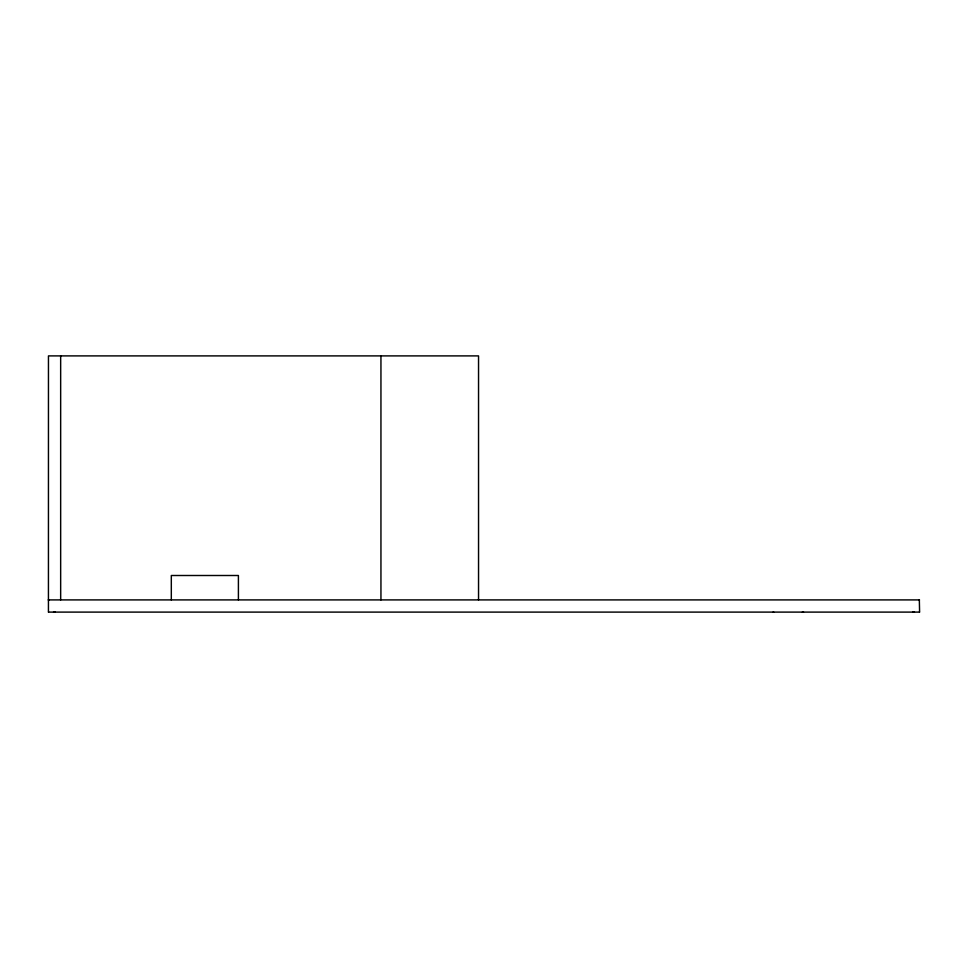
<?xml version="1.0" encoding="UTF-8"?>
<svg xmlns="http://www.w3.org/2000/svg" width="968" height="968" viewBox="0 0 968 968"><rect width="100%" height="100%" fill="white"/><g stroke="black" fill="none" stroke-linecap="round" stroke-linejoin="round"><path stroke-width="1.45" d="M48.436 612.103L48.46 355.897L478.543 355.897L478.543 599.906M919.334 599.906L919.6 612.103M919.491 612.103L912.703 612.103M919.491 599.906L48.4 599.906L49.235 599.906M53.555 612.103L914.445 612.103M48.509 612.103L55.297 612.103M773.105 612.103L773.686 612.103M802.375 612.103L803.513 612.103M380.944 355.897L380.944 599.906M238.406 599.894L238.406 575.5L171.312 575.5L171.312 599.894M60.657 355.897L60.657 599.894"/></g></svg>
